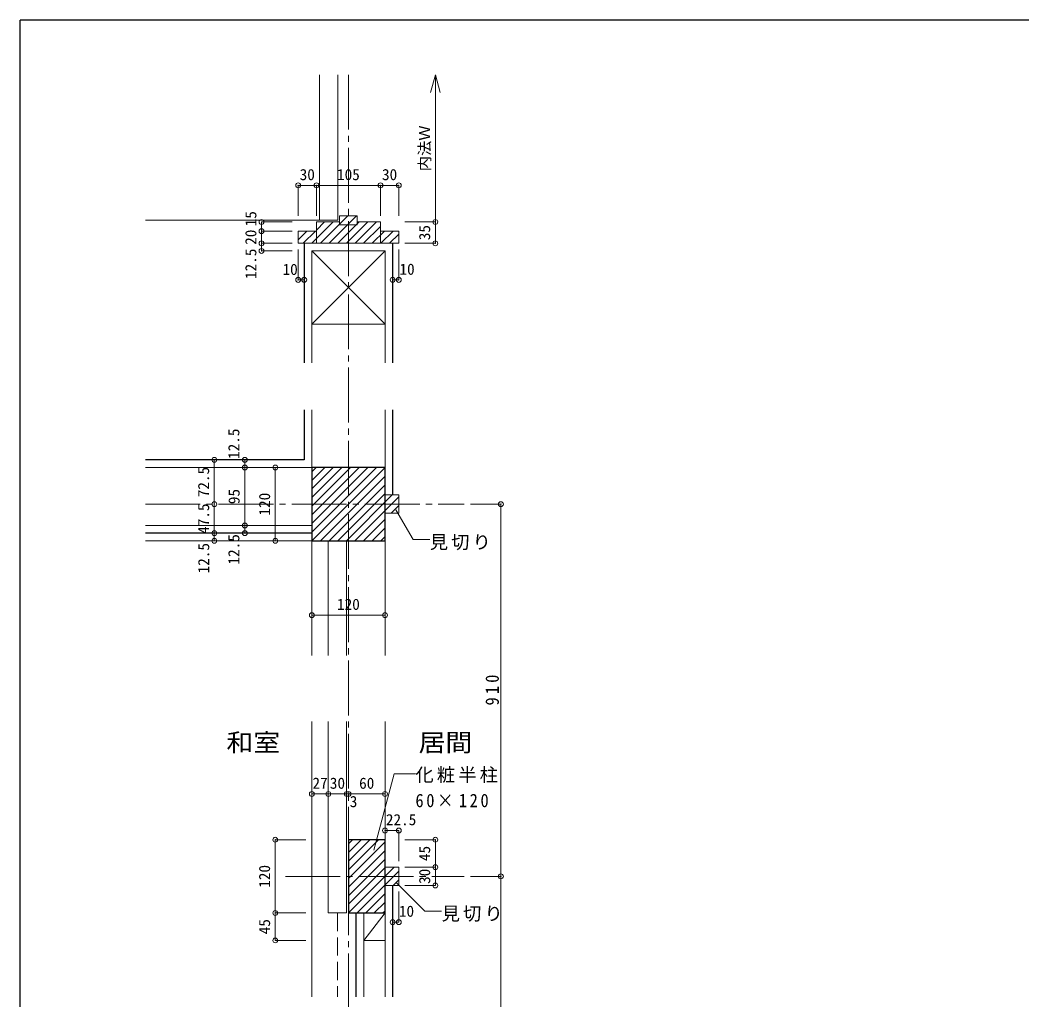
# Model space of a CAD drawing. Units: millimetres on the paper, enlarged 50 times, with parts at other scales. Extents: x -10000 to 10000, y -6925 to 6925.
# Drawn here: x -10000 to -1785, y -1105 to 6925 of the extents above; entities that cross this region are included whole.
import ezdxf
from ezdxf.enums import TextEntityAlignment as Align

# ---------------------------------------------------------------- set-up
doc = ezdxf.new("R2010")
doc.units = ezdxf.units.MM
doc.header["$LTSCALE"] = 50
doc.header["$PDMODE"] = 32
doc.header["$PDSIZE"] = 40
doc.linetypes.add('CHAIN2', pattern=[12, 9, -1, 1, -1])
doc.linetypes.add('DASHED3', pattern=[4, 3, -1])
for name, color, linetype, lineweight in [('8-0', 1, 'CHAIN2', 9), ('8-1', 7, 'Continuous', 25), ('8-2', 4, 'Continuous', 9), ('8-3', 3, 'Continuous', 13), ('8-4', 134, 'Continuous', 9), ('8-A', 7, 'Continuous', 9), ('8-C', 134, 'Continuous', 9), ('8-D', 4, 'Continuous', 9), ('A-D', 4, 'Continuous', 9), ('A-F', 4, 'Continuous', 9), ('F-1', 7, 'Continuous', 25)]:
    doc.layers.add(name, color=color, linetype=linetype, lineweight=lineweight)
doc.styles.add('ＭＳ ゴシック', font='')
doc.styles.get('ＭＳ ゴシック').set_extended_font_data('MS Gothic')

msp = doc.modelspace()

# ---------------------------------------------------------------- linework, layer by layer
at = {"layer": '8-0'}
for p, q in [((-7307.33, 6477.11), (-7307.33, -5716.53)), ((-8972.21, 2958.03), (-6357.33, 2958.03)), ((-7824.09, -91.97), (-6357.33, -91.97))]:
    msp.add_line(p, q, dxfattribs=at)
at = {"layer": '8-1'}
for p, q in [((-7669.83, 5095.53), (-7669.83, 4115.75)), ((-6944.83, 5095.53), (-6944.83, 4115.75)), ((-7669.83, 3730.72), (-7669.83, 3320.53)), ((-6944.83, 3730.72), (-6944.83, 3033.03)), ((-7669.83, 3320.53), (-8972.21, 3320.53)), ((-7607.33, 2720.53), (-8972.21, 2720.53)), ((-6944.83, -166.97), (-6944.83, -1079.89)), ((-7244.83, -1079.89), (-7244.83, -391.97))]:
    msp.add_line(p, q, dxfattribs=at)
at = {"layer": '8-2'}
for p, q in [((-7607.33, 5033.03), (-7607.33, 4115.75)), ((-7007.33, 5033.03), (-7607.33, 4433.03)), ((-7007.33, 5033.03), (-7007.33, 4115.75)), ((-7607.33, 4433.03), (-7007.33, 4433.03)), ((-7607.33, 3730.72), (-7607.33, 3258.03)), ((-7007.33, 3730.72), (-7007.33, 3258.03)), ((-7607.33, 3258.03), (-8972.21, 3258.03)), ((-7607.33, 2783.03), (-8972.21, 2783.03)), ((-7182.33, -1079.89), (-7182.33, -391.97)), ((-7182.33, -616.97), (-7007.33, -391.97)), ((-7007.33, -391.97), (-7007.33, -1079.89)), ((-7007.33, -616.97), (-7182.33, -616.97))]:
    msp.add_line(p, q, dxfattribs=at)
at = {"layer": '8-2', "color": 7, "lineweight": 25}
for p, q in [((-7007.33, 208.03), (-7307.33, 208.03)), ((-7007.33, -391.97), (-7007.33, 208.03))]:
    msp.add_line(p, q, dxfattribs=at)
at = {"layer": '8-2'}
msp.add_lwpolyline([(-7007.33, 5033.03), (-7607.33, 5033.03), (-7007.33, 4433.03)], dxfattribs=at)
at = {"layer": '8-2', "color": 7, "lineweight": 25}
msp.add_lwpolyline([(-7007.33, 3258.03), (-7607.33, 3258.03), (-7607.33, 2658.03), (-7007.33, 2658.03)], close=True, dxfattribs=at)
msp.add_lwpolyline([(-7307.33, 208.03), (-7307.33, -391.97), (-7007.33, -391.97)], dxfattribs=at)
at = {"layer": '8-3'}
for p, q in [((-7544.83, 6477.11), (-7544.83, 5285.53)), ((-7394.83, 6477.11), (-7394.83, 5285.53)), ((-7569.83, 5270.53), (-7379.83, 5270.53)), ((-7569.83, 5270.53), (-7569.83, 5095.53)), ((-7544.83, 5285.53), (-7394.83, 5285.53)), ((-7379.83, 5245.53), (-7379.83, 5320.53)), ((-7379.83, 5320.53), (-7234.83, 5320.53)), ((-7234.83, 5245.53), (-7234.83, 5320.53)), ((-7234.83, 5270.53), (-7044.83, 5270.53)), ((-7044.83, 5270.53), (-7044.83, 5095.53)), ((-7719.83, 5095.53), (-7719.83, 5195.53)), ((-7569.83, 5195.53), (-7719.83, 5195.53)), ((-7379.83, 5245.53), (-7234.83, 5245.53)), ((-7044.83, 5195.53), (-6894.83, 5195.53)), ((-6894.83, 5095.53), (-6894.83, 5195.53)), ((-7719.83, 5095.53), (-6894.83, 5095.53)), ((-7472.33, 1716.41), (-7472.33, 2658.03)), ((-7322.33, 2658.03), (-7322.33, 1716.41)), ((-7472.33, -391.97), (-7472.33, 1177.52)), ((-7322.33, 1177.52), (-7322.33, -391.97)), ((-7322.33, -391.97), (-7472.33, -391.97))]:
    msp.add_line(p, q, dxfattribs=at)
at = {"layer": '8-3', "color": 134, "lineweight": 9}
msp.add_line((-7544.83, 5285.53), (-8972.21, 5285.53), dxfattribs=at)
at = {"layer": '8-3', "linetype": 'DASHED3'}
msp.add_line((-7397.33, -391.97), (-7397.33, -1079.89), dxfattribs=at)
at = {"layer": '8-4'}
for p, q in [((-7607.33, 2658.03), (-8972.21, 2658.03)), ((-7607.33, 1716.41), (-7607.33, 2658.03)), ((-7007.33, 2658.03), (-7007.33, 1716.41)), ((-7607.33, -1079.89), (-7607.33, 1177.52)), ((-7007.33, 1177.52), (-7007.33, 208.03))]:
    msp.add_line(p, q, dxfattribs=at)
at = {"layer": '8-4', "color": 3, "lineweight": 13}
for points in [[(-7007.33, 2883.03), (-6894.83, 2883.03), (-6894.83, 3033.03), (-7007.33, 3033.03)], [(-7007.33, -166.97), (-6894.83, -166.97), (-6894.83, -16.97), (-7007.33, -16.97)]]:
    msp.add_lwpolyline(points, dxfattribs=at)
at = {"layer": '8-A', "color": 4}
for p, q in [((-7099.64, 121.71), (-6931.81, 748.06)), ((-6931.81, 748.06), (-6758.2, 748.06)), ((-6918.68, -138.43), (-6680.19, -376.92)), ((-6680.19, -376.92), (-6543.2, -376.92))]:
    msp.add_line(p, q, dxfattribs=at)
msp.add_lwpolyline([(-6918.68, 2911.57), (-6777.84, 2667.64), (-6640.86, 2667.64)], dxfattribs=at)
at = {"layer": '8-C'}
for p, q in [((-7606.96, 5095.53), (-7431.96, 5270.53)), ((-7569.83, 5203.38), (-7502.67, 5270.53)), ((-7536.25, 5095.53), (-7311.25, 5320.53)), ((-7465.54, 5095.53), (-7240.54, 5320.53)), ((-7394.83, 5095.53), (-7219.83, 5270.53)), ((-7324.12, 5095.53), (-7149.12, 5270.53)), ((-7253.4, 5095.53), (-7078.4, 5270.53)), ((-7719.83, 5124.09), (-7648.38, 5195.53)), ((-7719.83, 5194.8), (-7719.09, 5195.53)), ((-7677.67, 5095.53), (-7577.67, 5195.53)), ((-7182.69, 5095.53), (-7044.83, 5233.4)), ((-7111.98, 5095.53), (-7011.98, 5195.53)), ((-7041.27, 5095.53), (-6941.27, 5195.53)), ((-6970.56, 5095.53), (-6894.83, 5171.27)), ((-6899.85, 5095.53), (-6894.83, 5100.56)), ((-7607.33, 2658.03), (-7007.33, 3258.03)), ((-7607.33, 2728.74), (-7078.04, 3258.03)), ((-7607.33, 2799.46), (-7148.75, 3258.03)), ((-7607.33, 2870.17), (-7219.46, 3258.03)), ((-7607.33, 2940.88), (-7290.17, 3258.03)), ((-7607.33, 3011.59), (-7360.88, 3258.03)), ((-7607.33, 3082.3), (-7431.59, 3258.03)), ((-7607.33, 3153.01), (-7502.3, 3258.03)), ((-7607.33, 3223.72), (-7573.01, 3258.03)), ((-7536.62, 2658.03), (-7007.33, 3187.32)), ((-7465.9, 2658.03), (-7007.33, 3116.61)), ((-7395.19, 2658.03), (-7007.33, 3045.9)), ((-7324.48, 2658.03), (-6949.48, 3033.03)), ((-7253.77, 2658.03), (-6894.83, 3016.98)), ((-6958.06, 2883.03), (-6894.83, 2946.27)), ((-7183.06, 2658.03), (-7007.33, 2833.77)), ((-7112.35, 2658.03), (-7007.33, 2763.06)), ((-7041.64, 2658.03), (-7007.33, 2692.35)), ((-7307.33, -38.41), (-7060.88, 208.03)), ((-7307.33, 32.3), (-7131.59, 208.03)), ((-7307.33, 103.01), (-7202.3, 208.03)), ((-7307.33, 173.72), (-7273.01, 208.03)), ((-7307.33, -109.12), (-7007.33, 190.88)), ((-7307.33, -179.83), (-7007.33, 120.17)), ((-7307.33, -250.54), (-7007.33, 49.46)), ((-7307.33, -391.97), (-6932.33, -16.97)), ((-7307.33, -321.26), (-7003.04, -16.97)), ((-7236.62, -391.97), (-6894.83, -50.18)), ((-6940.9, -166.97), (-6894.83, -120.89)), ((-7165.9, -391.97), (-7007.33, -233.39)), ((-7095.19, -391.97), (-7007.33, -304.1)), ((-7024.48, -391.97), (-7007.33, -374.81))]:
    msp.add_line(p, q, dxfattribs=at)
at = {"layer": '8-D'}
for p, q in [((-6594.83, 6477.11), (-6633.65, 6332.22)), ((-7719.83, 5570.53), (-7719.83, 5320.53)), ((-7569.83, 5570.53), (-7569.83, 5320.53)), ((-7044.83, 5570.53), (-7044.83, 5320.53)), ((-6894.83, 5570.53), (-6894.83, 5320.53)), ((-8019.83, 5270.53), (-7769.83, 5270.53)), ((-6594.83, 5270.53), (-6844.83, 5270.53)), ((-8019.83, 5195.53), (-7769.83, 5195.53)), ((-8019.83, 5095.53), (-7769.83, 5095.53)), ((-6594.83, 5095.53), (-6844.83, 5095.53)), ((-8019.83, 5033.03), (-7769.83, 5033.03)), ((-7719.83, 4795.53), (-7719.83, 5045.53)), ((-7669.83, 4795.53), (-7669.83, 5045.53)), ((-6944.83, 4795.53), (-6944.83, 5045.53)), ((-6894.83, 4795.53), (-6894.83, 5045.53)), ((-6057.33, 2958.03), (-6307.33, 2958.03)), ((-6057.33, -3141.97), (-6057.33, 2958.03)), ((-7007.33, 283.03), (-7007.33, 33.03)), ((-6894.83, 283.03), (-6894.83, 33.03)), ((-7907.33, 208.03), (-7657.33, 208.03)), ((-6594.83, 208.03), (-6844.83, 208.03)), ((-6594.83, -16.97), (-6844.83, -16.97)), ((-6057.33, -91.97), (-6307.33, -91.97)), ((-6944.83, -466.97), (-6944.83, -216.97)), ((-6894.83, -466.97), (-6894.83, -216.97)), ((-6594.83, -166.97), (-6844.83, -166.97)), ((-7907.33, -391.97), (-7657.33, -391.97)), ((-7907.33, -616.97), (-7657.33, -616.97))]:
    msp.add_line(p, q, dxfattribs=at)
msp.add_lwpolyline([(-6594.83, 5270.53), (-6594.83, 6477.11), (-6556, 6332.22)], dxfattribs=at)
for p in [(-7719.83, 5570.53), (-7569.83, 5570.53), (-7044.83, 5570.53), (-6894.83, 5570.53), (-8019.83, 5270.53), (-6594.83, 5270.53), (-8019.83, 5195.53), (-8019.83, 5095.53), (-6594.83, 5095.53), (-8019.83, 5033.03), (-7719.83, 4795.53), (-7669.83, 4795.53), (-6944.83, 4795.53), (-6894.83, 4795.53), (-8407.11, 3320.53), (-8157.11, 3320.53), (-8157.11, 3258.03), (-7907.11, 3258.03), (-8407.11, 2958.03), (-6057.33, 2958.03), (-8157.11, 2783.03), (-8407.11, 2720.53), (-8157.11, 2720.53), (-8407.11, 2658.03), (-7907.11, 2658.03), (-7607.33, 2048.93), (-7007.33, 2048.93), (-7607.33, 583.23), (-7472.33, 583.23), (-7322.33, 583.23), (-7307.33, 583.23), (-7007.33, 583.23), (-7007.33, 283.03), (-6894.83, 283.03), (-7907.33, 208.03), (-6594.83, 208.03), (-6594.83, -16.97), (-6057.33, -91.97), (-6594.83, -166.97), (-7907.33, -391.97), (-6944.83, -466.97), (-6894.83, -466.97), (-7907.33, -616.97)]:
    msp.add_point(p, dxfattribs=at)
at = {"layer": 'A-D'}
for p, q in [((-7719.83, 5570.53), (-7569.83, 5570.53)), ((-7569.83, 5570.53), (-7044.83, 5570.53)), ((-7044.83, 5570.53), (-6894.83, 5570.53)), ((-8019.83, 5195.53), (-8019.83, 5270.53)), ((-6594.83, 5095.53), (-6594.83, 5270.53)), ((-8019.83, 5095.53), (-8019.83, 5195.53)), ((-8019.83, 5033.03), (-8019.83, 5095.53)), ((-7719.83, 4795.53), (-7669.83, 4795.53)), ((-6944.83, 4795.53), (-6894.83, 4795.53)), ((-8407.11, 2958.03), (-8407.11, 3320.53)), ((-8157.11, 3258.03), (-8157.11, 3320.53)), ((-8157.11, 2783.03), (-8157.11, 3258.03)), ((-7907.11, 2658.03), (-7907.11, 3258.03)), ((-8407.11, 2720.53), (-8407.11, 2958.03)), ((-8407.11, 2658.03), (-8407.11, 2720.53)), ((-8157.11, 2783.03), (-8157.11, 2720.53)), ((-7607.33, 2048.93), (-7007.33, 2048.93)), ((-7007.33, 283.03), (-6894.83, 283.03)), ((-7907.33, -391.97), (-7907.33, 208.03)), ((-7907.33, -616.97), (-7907.33, -391.97)), ((-6944.83, -466.97), (-6894.83, -466.97))]:
    msp.add_line(p, q, dxfattribs=at)
at = {"layer": 'A-F'}
for p, q in [((-7607.33, 583.23), (-7472.33, 583.23)), ((-7472.33, 583.23), (-7322.33, 583.23)), ((-7322.33, 583.23), (-7307.33, 583.23)), ((-7307.33, 583.23), (-7007.33, 583.23)), ((-6594.83, -16.97), (-6594.83, 208.03)), ((-6594.83, -166.97), (-6594.83, -16.97))]:
    msp.add_line(p, q, dxfattribs=at)
at = {"layer": 'F-1'}
for p in [(10000, 6925), (-10000, -6925)]:
    msp.add_line(p, (-10000, 6925), dxfattribs=at)

# ---------------------------------------------------------------- texts
at = {"layer": '8-A', "style": 'ＭＳ ゴシック', "width": 1.1}
for s, p in [('和室', (-8307.37, 887.46)), ('居間', (-6732.29, 887.46))]:
    msp.add_text(s, height=146.6, dxfattribs=at).set_placement(p, align=Align.BOTTOM_LEFT)
at = {"layer": '8-A', "char_height": 110, "attachment_point": 7, "style": 'ＭＳ ゴシック'}
for s, insert in [('\\T1.17;見切り', (-6640.86, 2580.14)), ('\\T1.17;化粧半柱', (-6758.2, 673.06)), ('\\T1.32;\\W0.9;60×120', (-6758.2, 473.06)), ('\\T1.17;見切り', (-6543.2, -464.42))]:
    msp.add_mtext(s, dxfattribs=dict(at, insert=insert))
at = {"layer": '8-D', "style": 'ＭＳ ゴシック'}
for s, p in [('内法Ｗ', (-6609.83, 5686.32)), ('15', (-8034.83, 5234.61)), ('20', (-8034.83, 5083.03)), ('35', (-6609.83, 5120.53)), ('12.5', (-8034.83, 4802.76)), ('12.5', (-8174.35, 3328.21)), ('72.5', (-8422.11, 3014.28)), ('95', (-8172.11, 2958.03)), ('120', (-7922.11, 2864.28)), ('47.5', (-8422.11, 2714.28)), ('12.5', (-8421.24, 2390.4)), ('12.5', (-8174.35, 2462.86)), ('45', (-6609.83, 33.03)), ('120', (-7922.33, -185.72)), ('30', (-6609.83, -154.47)), ('45', (-7922.33, -566.97))]:
    msp.add_text(s, height=91.64, rotation=90, dxfattribs=at).set_placement(p, align=Align.BOTTOM_LEFT)
for s, p in [('30', (-7707.33, 5585.53)), ('105', (-7401.08, 5585.53)), ('30', (-7032.33, 5585.53)), ('10', (-7847.7, 4808.61)), ('10', (-6889.13, 4810.15)), ('120', (-7401.08, 2063.93)), ('27', (-7602.33, 598.23)), ('30', (-7459.83, 598.23)), ('60', (-7219.83, 598.23)), ('3', (-7296.68, 447.71)), ('22.5', (-7000.36, 299.25)), ('10', (-6893.72, -450.82))]:
    msp.add_text(s, height=91.64, dxfattribs=at).set_placement(p, align=Align.BOTTOM_LEFT)
at = {"layer": '8-D', "color": 7, "insert": (-6072.33, 1308.03), "char_height": 110, "attachment_point": 7, "rotation": 90, "style": 'ＭＳ ゴシック'}
msp.add_mtext('\\T1.38;\\W0.9;910', dxfattribs=at)

doc.saveas('drawing.dxf')
